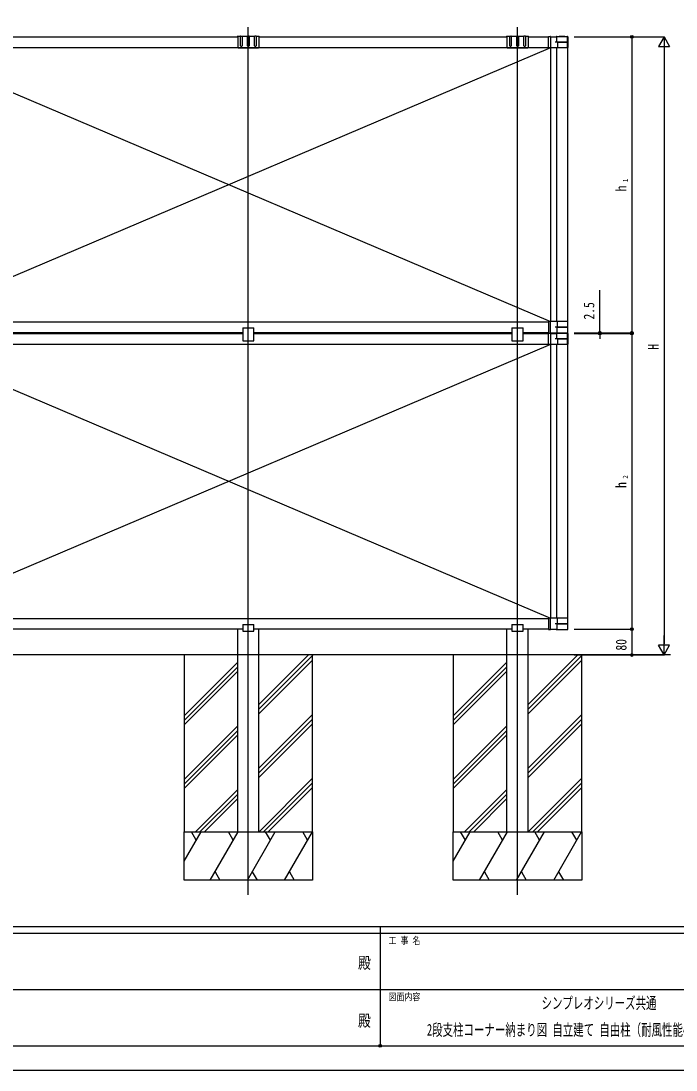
# Model space of a CAD drawing. Units: millimetres, scale not verified. Extents: x -4205 to 4205, y -2970 to 2970.
# Drawn here: x -1122 to 915, y -2970 to 293 of the extents above; entities that cross this region are included whole.
import ezdxf
from ezdxf.enums import TextEntityAlignment as Align

# ---------------------------------------------------------------- set-up
doc = ezdxf.new("R2010")
doc.units = ezdxf.units.MM
doc.header["$LTSCALE"] = 16
doc.header["$PDMODE"] = 32
doc.header["$PDSIZE"] = 8
for name, color, linetype in [('0-2_USER1', 3, 'Continuous'), ('0-3_YKK_12', 2, 'Continuous'), ('0-4_YKK_A1', 4, 'Continuous'), ('0-5_YKK_D', 6, 'Continuous'), ('0-6_YKK_ZWAK', 7, 'Continuous')]:
    doc.layers.add(name, color=color, linetype=linetype)
doc.styles.add('ＭＳ ゴシック', font='')
doc.styles.get('ＭＳ ゴシック').set_extended_font_data('MS Gothic')

msp = doc.modelspace()

# ---------------------------------------------------------------- linework, layer by layer
at = {"layer": '0-3_YKK_12'}
for p, q in [((-414.82, -2424.8), (-414.82, 274.2)), ((422.58, -2424.8), (422.58, 274.2))]:
    msp.add_line(p, q, dxfattribs=at)
at = {"layer": '0-4_YKK_A1'}
for p, q in [((-1381.72, 243.42), (-447.82, 243.42)), ((-439.32, 244.92), (-447.82, 244.92)), ((-447.82, 244.92), (-447.82, 210.91)), ((-439.32, 215.92), (-439.32, 244.92)), ((-438.32, 245.92), (-435.32, 245.92)), ((-417.32, 244.92), (-434.32, 244.92)), ((-434.32, 244.92), (-434.32, 215.92)), ((-417.32, 215.92), (-417.32, 244.92)), ((-416.32, 245.92), (-413.32, 245.92)), ((-395.32, 244.92), (-412.32, 244.92)), ((-412.32, 244.92), (-412.32, 215.92)), ((-395.32, 215.92), (-395.32, 244.92)), ((-391.32, 245.92), (-394.32, 245.92)), ((-381.82, 244.92), (-390.32, 244.92)), ((-390.32, 244.92), (-390.32, 215.92)), ((-381.82, 244.92), (-381.82, 210.91)), ((-381.82, 243.42), (389.58, 243.42)), ((398.08, 244.92), (389.58, 244.92)), ((389.58, 244.92), (389.58, 210.91)), ((398.08, 215.92), (398.08, 244.92)), ((399.08, 245.92), (402.08, 245.92)), ((420.08, 244.92), (403.08, 244.92)), ((403.08, 244.92), (403.08, 215.92)), ((420.08, 215.92), (420.08, 244.92)), ((421.08, 245.92), (424.08, 245.92)), ((442.08, 244.92), (425.08, 244.92)), ((425.08, 244.92), (425.08, 215.92)), ((442.08, 215.92), (442.08, 244.92)), ((446.08, 245.92), (443.08, 245.92)), ((455.58, 244.92), (447.08, 244.92)), ((447.08, 244.92), (447.08, 215.92)), ((455.58, 244.92), (455.58, 210.91)), ((455.58, 243.42), (518.68, 243.42)), ((518.68, 243.59), (518.68, 244.29)), ((518.68, 210.12), (518.68, 243.59)), ((518.98, 244.59), (524.38, 244.64)), ((524.68, 244.34), (524.68, 243.64)), ((524.68, 243.64), (524.68, 210.12)), ((524.68, 243.62), (543.97, 243.62)), ((543.43, 244.62), (577.93, 244.62)), ((544.27, 226.62), (544.27, 243.32)), ((578.38, 226.72), (578.38, 243.34)), ((578.93, 243.62), (578.93, 210.12)), ((524.67, 209.12), (-1475.32, -642.02)), ((-1475.32, 209.04), (524.67, -642.28)), ((518.68, 209.42), (-1470.82, 209.42)), ((-446.82, 209.91), (-415.28, 209.91)), ((-414.98, 209.91), (-414.66, 209.91)), ((-414.36, 209.91), (-382.82, 209.91)), ((390.58, 209.91), (422.12, 209.91)), ((422.42, 209.91), (422.74, 209.91)), ((423.04, 209.91), (454.58, 209.91)), ((518.68, 209.42), (518.68, 210.12)), ((524.38, 209.12), (518.98, 209.12)), ((539.77, 209.12), (524.38, 209.12)), ((524.67, 209.12), (524.67, -642.28)), ((524.68, 210.12), (524.68, 209.42)), ((547.28, 209.12), (539.77, 209.12)), ((547.05, 226.62), (539.9, 226.62)), ((543.38, 209.22), (543.38, -642.18)), ((544.08, 209.12), (543.43, 209.12)), ((553.22, 209.12), (544.08, 209.12)), ((578.38, 226.72), (544.27, 226.72)), ((547.05, 226.62), (578.38, 226.62)), ((547.05, 226.62), (547.05, 209.42)), ((547.05, 226.62), (547.05, 209.42)), ((578.08, 209.12), (547.28, 209.12)), ((568.14, 209.12), (553.22, 209.12)), ((577.27, 209.12), (568.14, 209.12)), ((577.93, 209.12), (577.27, 209.12)), ((578.38, 209.42), (578.38, 226.62)), ((578.38, 209.22), (578.38, -642.18)), ((-1470.82, -642.58), (518.68, -642.58)), ((518.68, -642.58), (518.68, -643.28)), ((518.68, -643.28), (518.68, -676.75)), ((524.38, -642.28), (518.98, -642.28)), ((539.77, -642.28), (524.38, -642.28)), ((524.68, -643.28), (524.68, -642.58)), ((524.68, -676.8), (524.68, -643.28)), ((547.28, -642.28), (539.77, -642.28)), ((544.08, -642.28), (543.43, -642.28)), ((553.22, -642.28), (544.08, -642.28)), ((547.05, -659.78), (547.05, -642.58)), ((547.05, -659.78), (547.05, -642.58)), ((578.08, -642.28), (547.28, -642.28)), ((568.14, -642.28), (553.22, -642.28)), ((577.27, -642.28), (568.14, -642.28)), ((577.93, -642.28), (577.27, -642.28)), ((578.38, -642.58), (578.38, -659.78)), ((578.93, -676.78), (578.93, -643.28)), ((-432.12, -676.58), (-1397.42, -676.58)), ((-1397.42, -679.08), (-432.12, -679.08)), ((-432.12, -661.48), (-397.52, -661.48)), ((-432.12, -661.48), (-432.12, -701.58)), ((-397.52, -701.58), (-397.52, -661.48)), ((405.28, -676.58), (-397.52, -676.58)), ((-397.52, -679.08), (405.28, -679.08)), ((405.28, -661.48), (439.88, -661.48)), ((405.28, -661.48), (405.28, -701.58)), ((439.88, -701.58), (439.88, -661.48)), ((518.68, -676.58), (439.88, -676.58)), ((439.88, -679.08), (518.68, -679.08)), ((518.68, -676.75), (518.68, -677.45)), ((518.68, -678.91), (518.68, -678.21)), ((518.68, -712.38), (518.68, -678.91)), ((518.98, -677.75), (524.38, -677.8)), ((518.98, -677.91), (524.38, -677.86)), ((524.68, -676.78), (543.97, -676.78)), ((524.68, -677.5), (524.68, -676.8)), ((524.68, -678.16), (524.68, -678.86)), ((524.68, -678.86), (524.68, -712.38)), ((524.68, -678.88), (543.97, -678.88)), ((547.05, -659.78), (539.9, -659.78)), ((543.43, -677.78), (577.93, -677.78)), ((543.43, -677.88), (577.93, -677.88)), ((544.27, -659.78), (544.27, -676.48)), ((578.38, -659.88), (544.27, -659.88)), ((544.27, -695.88), (544.27, -679.18)), ((547.05, -659.78), (578.38, -659.78)), ((578.38, -659.88), (578.38, -676.51)), ((578.38, -695.78), (578.38, -679.16)), ((578.93, -678.88), (578.93, -712.38)), ((524.67, -713.38), (-1475.33, -1564.52)), ((-1475.32, -713.46), (524.67, -1564.78)), ((518.68, -713.08), (-1470.82, -713.08)), ((-432.12, -701.58), (-397.52, -701.58)), ((405.28, -701.58), (439.88, -701.58)), ((518.68, -713.08), (518.68, -712.38)), ((524.38, -713.38), (518.98, -713.38)), ((539.77, -713.38), (524.38, -713.38)), ((524.67, -713.38), (524.67, -1564.78)), ((524.68, -712.38), (524.68, -713.08)), ((547.28, -713.38), (539.77, -713.38)), ((547.05, -695.88), (539.9, -695.88)), ((543.38, -713.28), (543.38, -1564.68)), ((544.08, -713.38), (543.43, -713.38)), ((553.22, -713.38), (544.08, -713.38)), ((578.38, -695.78), (544.27, -695.78)), ((547.05, -695.88), (578.38, -695.88)), ((547.05, -695.88), (547.05, -713.08)), ((547.05, -695.88), (547.05, -713.08)), ((578.08, -713.38), (547.28, -713.38)), ((568.14, -713.38), (553.22, -713.38)), ((577.27, -713.38), (568.14, -713.38)), ((577.93, -713.38), (577.27, -713.38)), ((578.38, -713.08), (578.38, -695.88)), ((578.38, -713.28), (578.38, -1564.68)), ((-1470.82, -1565.08), (518.68, -1565.08)), ((518.68, -1565.08), (518.68, -1565.78)), ((518.68, -1565.78), (518.68, -1599.25)), ((524.38, -1564.78), (518.98, -1564.78)), ((539.77, -1564.78), (524.38, -1564.78)), ((524.68, -1565.78), (524.68, -1565.08)), ((524.68, -1599.3), (524.68, -1565.78)), ((547.28, -1564.78), (539.77, -1564.78)), ((544.08, -1564.78), (543.43, -1564.78)), ((553.22, -1564.78), (544.08, -1564.78)), ((547.05, -1582.28), (547.05, -1565.08)), ((547.05, -1582.28), (547.05, -1565.08)), ((578.08, -1564.78), (547.28, -1564.78)), ((568.14, -1564.78), (553.22, -1564.78)), ((577.27, -1564.78), (568.14, -1564.78)), ((577.93, -1564.78), (577.27, -1564.78)), ((578.38, -1565.08), (578.38, -1582.28)), ((578.93, -1599.28), (578.93, -1565.78)), ((-432.12, -1584.08), (-397.52, -1584.08)), ((-432.12, -1584.08), (-432.12, -1605.08)), ((-397.52, -1605.08), (-397.52, -1584.08)), ((405.28, -1584.08), (439.88, -1584.08)), ((405.28, -1584.08), (405.28, -1605.08)), ((439.88, -1605.08), (439.88, -1584.08)), ((547.05, -1582.28), (539.9, -1582.28)), ((544.27, -1582.28), (544.27, -1598.98)), ((578.38, -1582.38), (544.27, -1582.38)), ((547.05, -1582.28), (578.38, -1582.28)), ((578.38, -1582.38), (578.38, -1599.01)), ((-432.12, -1599.08), (-1397.52, -1599.08)), ((-447.82, -1679.08), (-447.82, -1599.08)), ((-432.12, -1605.08), (-397.52, -1605.08)), ((405.28, -1599.08), (-397.52, -1599.08)), ((-381.82, -1679.08), (-381.82, -1599.08)), ((389.58, -1679.08), (389.58, -1599.08)), ((405.28, -1605.08), (439.88, -1605.08)), ((518.68, -1599.08), (439.88, -1599.08)), ((455.58, -1679.08), (455.58, -1599.08)), ((518.68, -1599.25), (518.68, -1599.95)), ((518.98, -1600.25), (524.38, -1600.3)), ((524.68, -1599.28), (543.97, -1599.28)), ((524.68, -1600), (524.68, -1599.3)), ((543.43, -1600.28), (577.93, -1600.28)), ((898.74, -1679.08), (-3856.56, -1679.08)), ((-447.82, -2229.08), (-447.82, -1679.08)), ((-381.82, -2229.08), (-381.82, -1679.08)), ((-381.82, -1847.69), (-213.21, -1679.08)), ((-381.82, -1833.55), (-227.35, -1679.08)), ((-381.82, -1861.84), (-214.82, -1694.84)), ((389.58, -2229.08), (389.58, -1679.08)), ((455.58, -2229.08), (455.58, -1679.08)), ((455.58, -1847.69), (624.19, -1679.08)), ((455.58, -1833.55), (610.05, -1679.08)), ((455.58, -1861.84), (622.58, -1694.84)), ((-614.82, -1868.56), (-447.82, -1701.56)), ((-614.82, -1882.7), (-447.82, -1715.7)), ((222.58, -1868.56), (389.58, -1701.56)), ((222.58, -1882.7), (389.58, -1715.7)), ((-614.82, -1896.84), (-447.82, -1729.85)), ((222.58, -1896.84), (389.58, -1729.85)), ((-381.82, -2031.54), (-214.82, -1864.54)), ((-381.82, -2045.68), (-214.82, -1878.68)), ((455.58, -2031.54), (622.58, -1864.54)), ((455.58, -2045.68), (622.58, -1878.68)), ((-614.82, -2066.55), (-447.82, -1899.55)), ((-614.82, -2080.69), (-447.82, -1913.69)), ((-381.82, -2059.82), (-214.82, -1892.83)), ((222.58, -2066.55), (389.58, -1899.55)), ((222.58, -2080.69), (389.58, -1913.69)), ((455.58, -2059.82), (622.58, -1892.83)), ((-614.82, -2094.83), (-447.82, -1927.84)), ((222.58, -2094.83), (389.58, -1927.84)), ((-381.37, -2229.08), (-214.82, -2062.53)), ((-367.23, -2229.08), (-214.82, -2076.67)), ((456.03, -2229.08), (622.58, -2062.53)), ((470.17, -2229.08), (622.58, -2076.67)), ((-579.36, -2229.08), (-447.82, -2097.54)), ((-565.22, -2229.08), (-447.82, -2111.68)), ((-353.09, -2229.08), (-214.82, -2090.81)), ((258.04, -2229.08), (389.58, -2097.54)), ((272.18, -2229.08), (389.58, -2111.68)), ((484.31, -2229.08), (622.58, -2090.81)), ((-551.08, -2229.08), (-447.82, -2125.82)), ((286.32, -2229.08), (389.58, -2125.82)), ((-614.82, -2320.59), (-561.99, -2229.08)), ((-576.99, -2255.06), (-591.99, -2229.08)), ((-533.12, -2379.08), (-446.52, -2229.08)), ((-461.52, -2255.06), (-476.52, -2229.08)), ((-417.65, -2379.08), (-331.05, -2229.08)), ((-346.05, -2255.06), (-361.05, -2229.08)), ((-302.18, -2379.08), (-215.58, -2229.08)), ((-230.58, -2255.06), (-245.58, -2229.08)), ((222.58, -2320.59), (275.41, -2229.08)), ((260.41, -2255.06), (245.41, -2229.08)), ((304.28, -2379.08), (390.88, -2229.08)), ((375.88, -2255.06), (360.88, -2229.08)), ((419.75, -2379.08), (506.35, -2229.08)), ((491.35, -2255.06), (476.35, -2229.08)), ((535.22, -2379.08), (621.82, -2229.08)), ((606.82, -2255.06), (591.82, -2229.08)), ((-518.12, -2353.1), (-503.13, -2379.08)), ((-402.65, -2353.1), (-387.65, -2379.08)), ((-287.18, -2353.1), (-272.18, -2379.08)), ((319.28, -2353.1), (334.27, -2379.08)), ((434.75, -2353.1), (449.75, -2379.08)), ((550.22, -2353.1), (565.22, -2379.08))]:
    msp.add_line(p, q, dxfattribs=at)
for points in [[(-614.82, -2229.08), (-214.82, -2229.08), (-214.82, -1679.08), (-614.82, -1679.08)], [(222.58, -2229.08), (622.58, -2229.08), (622.58, -1679.08), (222.58, -1679.08)], [(-614.82, -2229.08), (-214.82, -2229.08), (-214.82, -2379.08), (-614.82, -2379.08)], [(222.58, -2229.08), (622.58, -2229.08), (622.58, -2379.08), (222.58, -2379.08)]]:
    msp.add_lwpolyline(points, close=True, dxfattribs=at)
for centre, radius, start, end in [((-447.82, 242.92), 2, 90, 165.52248), ((-438.32, 244.92), 1, 90, 180), ((-435.32, 244.92), 1, 0, 90), ((-416.32, 244.92), 1, 90, 180), ((-413.32, 244.92), 1, 0, 90), ((-394.32, 244.92), 1, 90, 180), ((-391.32, 244.92), 1, 0, 90), ((-381.82, 242.92), 2, 14.47752, 90), ((389.58, 242.92), 2, 90, 165.52248), ((399.08, 244.92), 1, 90, 180), ((402.08, 244.92), 1, 0, 90), ((421.08, 244.92), 1, 90, 180), ((424.08, 244.92), 1, 0, 90), ((443.08, 244.92), 1, 90, 180), ((446.08, 244.92), 1, 0, 90), ((455.58, 242.92), 2, 14.47752, 90), ((518.98, 244.29), 0.3, 90.5, 180), ((524.38, 244.34), 0.3, 0, 90.5), ((560.68, 48.21), 196.21, 84.90439, 95.09561), ((543.97, 243.32), 0.3, 0, 90), ((578.08, 243.34), 0.3, 0, 84.90439), ((-446.82, 210.91), 1, 180, 270), ((-436.82, 215.92), 2.5, 180, 0), ((-414.82, 215.92), 2.5, 180, 0), ((-414.82, 209.71), 0.5, 23.57818, 156.42182), ((-392.82, 215.92), 2.5, 180, 0), ((-382.82, 210.91), 1, 270, 0), ((390.58, 210.91), 1, 180, 270), ((400.58, 215.92), 2.5, 180, 0), ((422.58, 215.92), 2.5, 180, 0), ((422.58, 209.71), 0.5, 23.57818, 156.42182), ((444.58, 215.92), 2.5, 180, 0), ((454.58, 210.91), 1, 270, 0), ((518.98, 209.42), 0.3, 180, 270), ((524.38, 209.42), 0.3, 270, 0), ((547.32, 209.39), 0.272, 173.55811, 261.61941), ((547.32, 209.39), 0.272, 173.55811, 261.61941), ((578.08, 209.42), 0.3, 270, 0), ((518.98, -642.58), 0.3, 90, 180), ((524.38, -642.58), 0.3, 0, 90), ((547.32, -642.55), 0.272, 98.38059, 186.44189), ((547.32, -642.55), 0.272, 98.38059, 186.44189), ((578.08, -642.58), 0.3, 0, 90), ((518.98, -677.45), 0.3, 180, 269.5), ((518.98, -678.21), 0.3, 90.5, 180), ((524.38, -677.5), 0.3, 269.5, 0), ((524.38, -678.16), 0.3, 0, 90.5), ((560.68, -481.38), 196.21, 264.90439, 275.09561), ((560.68, -874.29), 196.21, 84.90439, 95.09561), ((543.97, -676.48), 0.3, 270, 0), ((543.97, -679.18), 0.3, 0, 90), ((578.08, -676.51), 0.3, 275.09561, 0), ((578.08, -679.16), 0.3, 0, 84.90439), ((518.98, -713.08), 0.3, 180, 270), ((524.38, -713.08), 0.3, 270, 0), ((547.32, -713.11), 0.272, 173.55811, 261.61941), ((547.32, -713.11), 0.272, 173.55811, 261.61941), ((578.08, -713.08), 0.3, 270, 0), ((518.98, -1565.08), 0.3, 90, 180), ((524.38, -1565.08), 0.3, 0, 90), ((547.32, -1565.05), 0.272, 98.38059, 186.44189), ((547.32, -1565.05), 0.272, 98.38059, 186.44189), ((578.08, -1565.08), 0.3, 0, 90), ((518.98, -1599.95), 0.3, 180, 269.5), ((524.38, -1600), 0.3, 269.5, 0), ((560.68, -1403.88), 196.21, 264.90439, 275.09561), ((543.97, -1598.98), 0.3, 270, 0), ((578.08, -1599.01), 0.3, 275.09561, 0)]:
    msp.add_arc(centre, radius, start, end, dxfattribs=at)
for centre, major_axis, ratio, start_param, end_param in [((543.43, 243.62), (0.707, -0.707), 0.99997, 2.3562326, 3.9269527), ((577.93, 243.62), (0.707, 0.707), 0.99997, 5.4978252, 7.0685454), ((577.93, 210.12), (1, 0), 0.999985, 4.712389, 6.2831853), ((577.93, -643.28), (1, 0), 0.999985, 6.2831853, 7.8539816), ((543.43, -676.78), (0.707, 0.707), 0.99997, 2.3562326, 3.9269527), ((543.43, -678.88), (0.707, -0.707), 0.99997, 2.3562326, 3.9269527), ((577.93, -676.78), (0.707, -0.707), 0.99997, 5.4978252, 7.0685454), ((577.93, -678.88), (0.707, 0.707), 0.99997, 5.4978252, 7.0685454), ((577.93, -712.38), (1, 0), 0.999985, 4.712389, 6.2831853), ((577.93, -1565.78), (1, 0), 0.999985, 6.2831853, 7.8539816), ((543.43, -1599.28), (0.707, 0.707), 0.99997, 2.3562326, 3.9269527), ((577.93, -1599.28), (0.707, -0.707), 0.99997, 5.4978252, 7.0685454)]:
    msp.add_ellipse(centre, major_axis=major_axis, ratio=ratio, start_param=start_param, end_param=end_param, dxfattribs=at)
at = {"layer": '0-5_YKK_D'}
for p, q in [((598.18, 243.42), (879.18, 243.42)), ((598.18, 243.42), (779.18, 243.42)), ((778.18, 243.42), (778.18, -676.58)), ((878.18, 243.42), (860.68, 213.11)), ((878.18, 243.42), (895.68, 213.11)), ((878.18, 243.42), (878.18, 182.8)), ((860.68, 213.11), (895.68, 213.11)), ((878.18, 208.42), (878.18, -1644.08)), ((678.18, -676.58), (678.18, -544.58)), ((598.18, -676.58), (779.18, -676.58)), ((598.18, -676.58), (679.18, -676.58)), ((598.18, -679.08), (779.18, -679.08)), ((598.18, -679.08), (679.18, -679.08)), ((678.18, -679.08), (678.18, -676.58)), ((678.18, -679.08), (678.18, -696.08)), ((778.18, -679.08), (778.18, -1599.08)), ((598.18, -1599.08), (779.18, -1599.08)), ((598.18, -1599.08), (779.18, -1599.08)), ((778.18, -1599.08), (778.18, -1679.08)), ((878.18, -1679.08), (878.18, -1618.46)), ((878.18, -1679.08), (860.68, -1648.77)), ((895.68, -1648.77), (860.68, -1648.77)), ((878.18, -1679.08), (895.68, -1648.77)), ((598.18, -1679.08), (779.18, -1679.08)), ((598.18, -1679.08), (879.18, -1679.08))]:
    msp.add_line(p, q, dxfattribs=at)
for centre in [(778.18, 243.42), (678.18, -676.58), (678.18, -679.08), (778.18, -676.58), (778.18, -679.08), (778.18, -1599.08), (778.18, -1599.08), (778.18, -1679.08)]:
    msp.add_circle(centre, 4.25, dxfattribs=at)
at = {"layer": '0-6_YKK_ZWAK'}
for p, q in [((3895.02, -2525), (-3904.98, -2525)), ((-4.98, -2545), (-1304.98, -2545)), ((-4.98, -2525), (-4.98, -2895)), ((1295.02, -2545), (-4.98, -2545)), ((-1297.48, -2720), (-4.98, -2720)), ((-4.98, -2720), (1295.02, -2720)), ((-1304.98, -2895), (-4.98, -2895)), ((-4.98, -2895), (1295.02, -2895))]:
    msp.add_line(p, q, dxfattribs=at)
msp.add_lwpolyline([(-4205, -2970), (4205, -2970), (4205, 2970), (-4205, 2970)], close=True, dxfattribs=at)
msp.add_point((-4.98, -2895), dxfattribs=at)

# ---------------------------------------------------------------- texts
at = {"layer": '0-2_USER1', "style": 'ＭＳ ゴシック', "width": 0.65}
for s, p in [('シンプレオシリーズ共通', (497.17, -2790.83)), (' 2段支柱コーナー納まり図 自立建て 自由柱（耐風性能42m/s）', (124.51, -2874.17))]:
    msp.add_text(s, height=36.66, dxfattribs=at).set_placement(p, align=Align.BOTTOM_LEFT)
at = {"layer": '0-5_YKK_D', "style": 'ＭＳ ゴシック', "width": 0.8}
for s, height, p in [('h', 32.99, (771.18, -236.98)), ('1', 16.5, (771.18, -208.18)), ('2.5', 32.99, (671.18, -635.58)), ('H', 32.99, (871.18, -729.83)), ('2', 16.5, (771.18, -1130.68)), ('h', 32.99, (771.18, -1159.48)), ('80', 32.99, (771.18, -1665.48))]:
    msp.add_text(s, height=height, rotation=90, dxfattribs=at).set_placement(p, align=Align.BOTTOM_LEFT)
at = {"layer": '0-6_YKK_ZWAK', "style": 'ＭＳ ゴシック', "width": 0.8}
for s, height, p in [('工 事 名', 21.99, (21.27, -2585)), ('殿', 36.66, (-73.67, -2665.83)), ('図面内容', 21.99, (21.27, -2760)), ('殿', 36.66, (-73.67, -2845.83))]:
    msp.add_text(s, height=height, dxfattribs=at).set_placement(p, align=Align.BOTTOM_LEFT)

doc.saveas('drawing.dxf')
